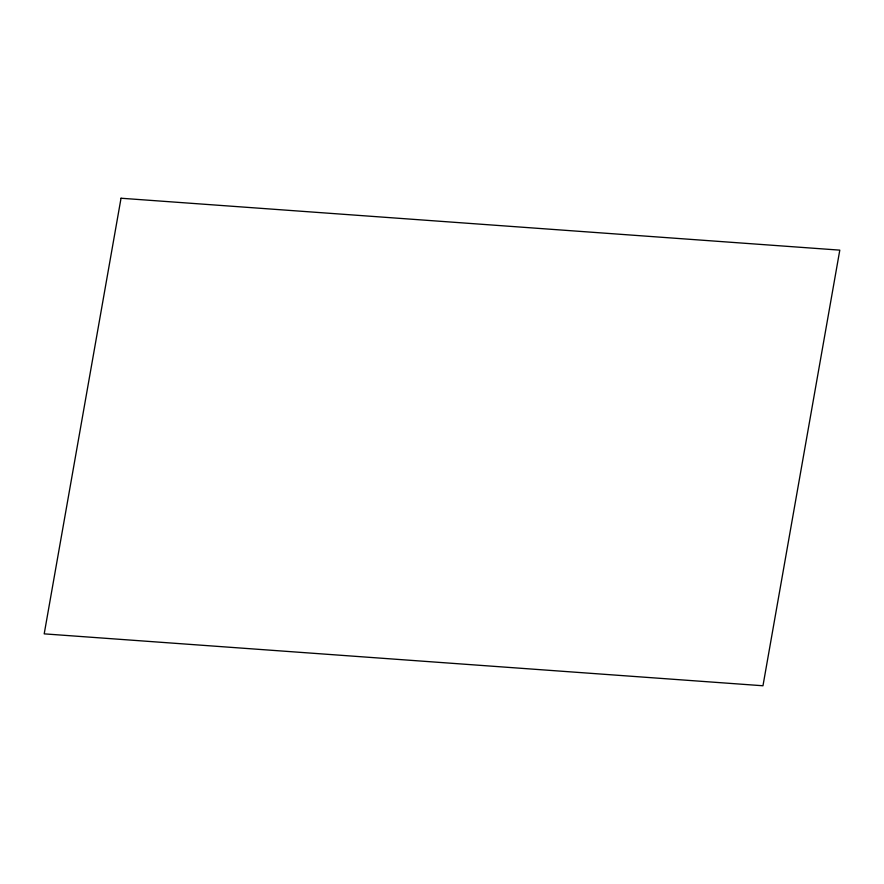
<?xml version="1.0" encoding="UTF-8"?>
<svg xmlns="http://www.w3.org/2000/svg" width="884" height="884" viewBox="0 0 884 884"><rect width="100%" height="100%" fill="white"/><g stroke="black" fill="none" stroke-linecap="round" stroke-linejoin="round"><path stroke-width="1.33" d="M121.031 198.237L44.2 633.861L762.969 685.763L839.8 250.139L121.031 198.237"/></g></svg>
